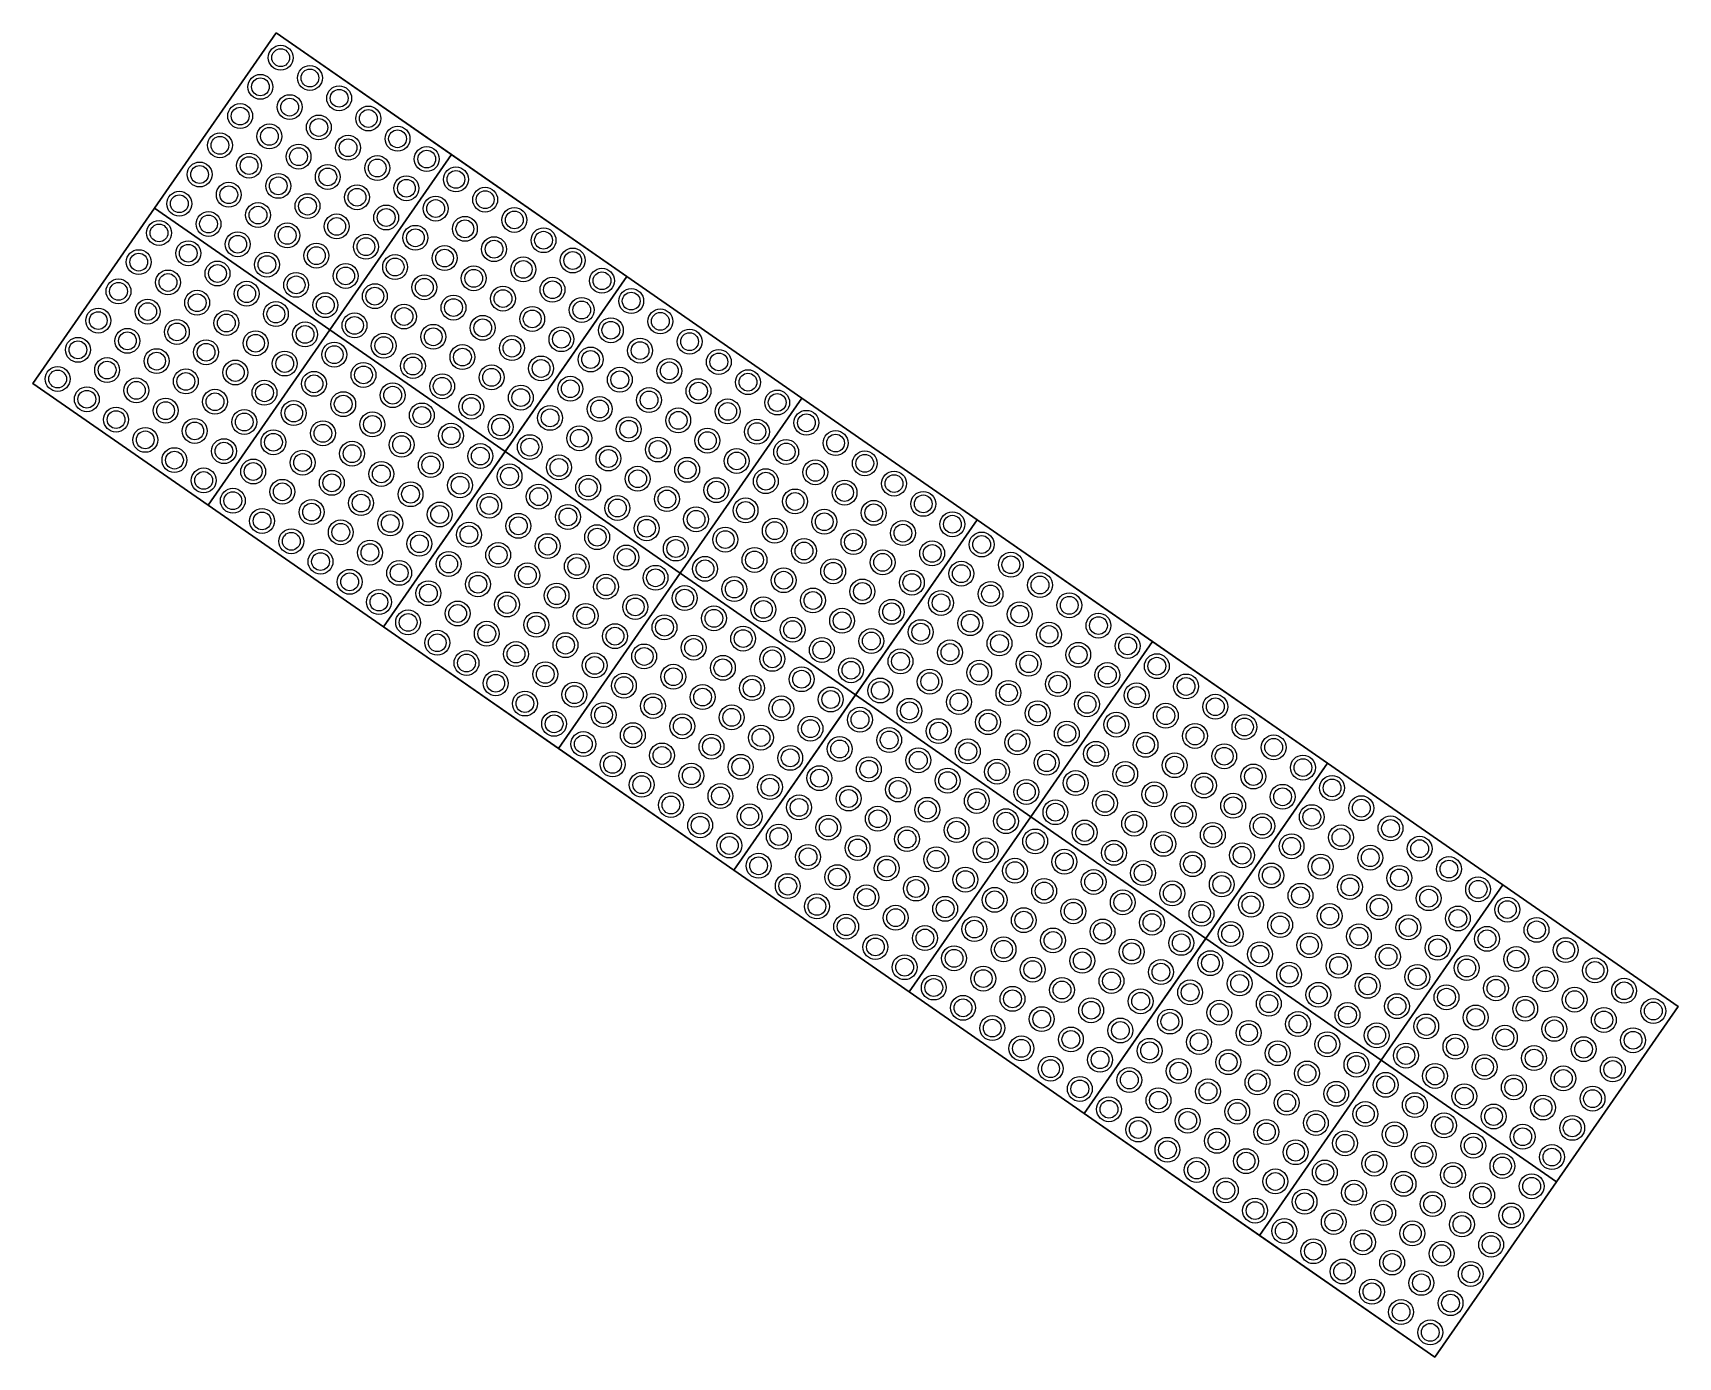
# Model space of a CAD drawing. Header units: millimetres. Extents: x 832728086 to 834530684, y 817551485 to 818349469.
# Drawn here: x 834044906 to 834047220, y 817801533 to 817803395 of the extents above; entities that cross this region are included whole.
import ezdxf

# ---------------------------------------------------------------- set-up
doc = ezdxf.new("R2010")
doc.units = ezdxf.units.MM
doc.header["$LTSCALE"] = 100
doc.layers.add('000-helpline', color=30, linetype='Continuous', lineweight=30, plot=False)
doc.layers.add('000-Tactile-l', color=8, linetype='Continuous')

# ---------------------------------------------------------------- blocks, each defined once
blk = doc.blocks.new('tactile')
at = {"layer": '000-helpline', "ltscale": 0.015}
for points in [[(834045.3048, 817803.4441), (834045.5513, 817803.273), (834045.3802, 817803.0266), (834045.1337, 817803.1977)], [(834045.5513, 817803.273), (834045.7977, 817803.1019), (834045.6266, 817802.8555), (834045.3802, 817803.0266)], [(834045.1337, 817803.1977), (834045.3802, 817803.0266), (834045.209, 817802.7802), (834044.9626, 817802.9513)], [(834045.7977, 817803.1019), (834046.0441, 817802.9308), (834045.873, 817802.6844), (834045.6266, 817802.8555)], [(834045.3802, 817803.0266), (834045.6266, 817802.8555), (834045.4555, 817802.6091), (834045.209, 817802.7802)], [(834046.0441, 817802.9308), (834046.2905, 817802.7597), (834046.1194, 817802.5133), (834045.873, 817802.6844)], [(834045.6266, 817802.8555), (834045.873, 817802.6844), (834045.7019, 817802.438), (834045.4555, 817802.6091)], [(834046.2905, 817802.7597), (834046.5369, 817802.5886), (834046.3658, 817802.3422), (834046.1194, 817802.5133)], [(834045.873, 817802.6844), (834046.1194, 817802.5133), (834045.9483, 817802.2669), (834045.7019, 817802.438)], [(834046.5369, 817802.5886), (834046.7834, 817802.4175), (834046.6123, 817802.1711), (834046.3658, 817802.3422)], [(834046.1194, 817802.5133), (834046.3658, 817802.3422), (834046.1947, 817802.0958), (834045.9483, 817802.2669)], [(834046.7834, 817802.4175), (834047.0298, 817802.2464), (834046.8587, 817802), (834046.6123, 817802.1711)], [(834046.3658, 817802.3422), (834046.6123, 817802.1711), (834046.4411, 817801.9247), (834046.1947, 817802.0958)], [(834047.0298, 817802.2464), (834047.2762, 817802.0753), (834047.1051, 817801.8289), (834046.8587, 817802)], [(834046.6123, 817802.1711), (834046.8587, 817802), (834046.6876, 817801.7536), (834046.4411, 817801.9247)], [(834046.8587, 817802), (834047.1051, 817801.8289), (834046.934, 817801.5825), (834046.6876, 817801.7536)]]:
    blk.add_lwpolyline(points, close=True, dxfattribs=at)
at = {"layer": '000-Tactile-l'}
for points in [[(834044.9626, 817802.9513), (834045.3048, 817803.4441), (834045.7977, 817803.1019), (834045.4555, 817802.6091)], [(834045.4555, 817802.6091), (834045.7977, 817803.1019), (834046.2905, 817802.7597), (834045.9483, 817802.2669)], [(834045.9483, 817802.2669), (834046.2905, 817802.7597), (834046.7834, 817802.4175), (834046.4411, 817801.9247)], [(834046.4411, 817801.9247), (834046.7834, 817802.4175), (834047.2762, 817802.0753), (834046.934, 817801.5825)]]:
    blk.add_lwpolyline(points, close=True, dxfattribs=at)
at = {"layer": '000-Tactile-l', "ltscale": 0.015}
for centre, radius in [((834045.3111, 817803.4093), 0.0175), ((834045.3111, 817803.4093), 0.0125), ((834045.2826, 817803.3683), 0.0175), ((834045.2826, 817803.3683), 0.0125), ((834045.3522, 817803.3808), 0.0175), ((834045.3522, 817803.3808), 0.0125), ((834045.3237, 817803.3398), 0.0175), ((834045.3933, 817803.3523), 0.0175), ((834045.3933, 817803.3523), 0.0125), ((834045.2541, 817803.3272), 0.0175), ((834045.2541, 817803.3272), 0.0125), ((834045.3237, 817803.3398), 0.0125), ((834045.4343, 817803.3238), 0.0175), ((834045.4343, 817803.3238), 0.0125), ((834045.2952, 817803.2987), 0.0175), ((834045.2952, 817803.2987), 0.0125), ((834045.3647, 817803.3112), 0.0175), ((834045.3647, 817803.3112), 0.0125), ((834045.4754, 817803.2953), 0.0175), ((834045.4754, 817803.2953), 0.0125), ((834045.2256, 817803.2861), 0.0175), ((834045.2256, 817803.2861), 0.0125), ((834045.3362, 817803.2702), 0.0175), ((834045.4058, 817803.2827), 0.0175), ((834045.4058, 817803.2827), 0.0125), ((834045.5165, 817803.2668), 0.0175), ((834045.197, 817803.2451), 0.0175), ((834045.2666, 817803.2576), 0.0175), ((834045.2666, 817803.2576), 0.0125), ((834045.3362, 817803.2702), 0.0125), ((834045.4469, 817803.2542), 0.0175), ((834045.4469, 817803.2542), 0.0125), ((834045.5165, 817803.2668), 0.0125), ((834045.197, 817803.2451), 0.0125), ((834045.3077, 817803.2291), 0.0175), ((834045.3077, 817803.2291), 0.0125), ((834045.3773, 817803.2417), 0.0175), ((834045.3773, 817803.2417), 0.0125), ((834045.4879, 817803.2257), 0.0175), ((834045.4879, 817803.2257), 0.0125), ((834045.5575, 817803.2382), 0.0175), ((834045.5575, 817803.2382), 0.0125), ((834045.1685, 817803.204), 0.0175), ((834045.1685, 817803.204), 0.0125), ((834045.2381, 817803.2166), 0.0175), ((834045.2381, 817803.2166), 0.0125), ((834045.3488, 817803.2006), 0.0175), ((834045.4184, 817803.2131), 0.0175), ((834045.4184, 817803.2131), 0.0125), ((834045.529, 817803.1972), 0.0175), ((834045.5986, 817803.2097), 0.0175), ((834045.5986, 817803.2097), 0.0125), ((834045.2096, 817803.1755), 0.0175), ((834045.2792, 817803.188), 0.0175), ((834045.2792, 817803.188), 0.0125), ((834045.3488, 817803.2006), 0.0125), ((834045.4594, 817803.1846), 0.0175), ((834045.4594, 817803.1846), 0.0125), ((834045.529, 817803.1972), 0.0125), ((834045.6397, 817803.1812), 0.0175), ((834045.6397, 817803.1812), 0.0125), ((834045.14, 817803.1629), 0.0175), ((834045.14, 817803.1629), 0.0125), ((834045.2096, 817803.1755), 0.0125), ((834045.3203, 817803.1595), 0.0175), ((834045.3203, 817803.1595), 0.0125), ((834045.3898, 817803.1721), 0.0175), ((834045.3898, 817803.1721), 0.0125), ((834045.5005, 817803.1561), 0.0175), ((834045.5005, 817803.1561), 0.0125), ((834045.5701, 817803.1687), 0.0175), ((834045.5701, 817803.1687), 0.0125), ((834045.6807, 817803.1527), 0.0175), ((834045.1811, 817803.1344), 0.0175), ((834045.1811, 817803.1344), 0.0125), ((834045.2507, 817803.147), 0.0175), ((834045.2507, 817803.147), 0.0125), ((834045.3613, 817803.131), 0.0175), ((834045.4309, 817803.1436), 0.0175), ((834045.4309, 817803.1436), 0.0125), ((834045.6112, 817803.1401), 0.0175), ((834045.6112, 817803.1401), 0.0125), ((834045.6807, 817803.1527), 0.0125), ((834045.1115, 817803.1219), 0.0175), ((834045.1115, 817803.1219), 0.0125), ((834045.2222, 817803.1059), 0.0175), ((834045.2917, 817803.1184), 0.0175), ((834045.2917, 817803.1184), 0.0125), ((834045.3613, 817803.131), 0.0125), ((834045.472, 817803.115), 0.0175), ((834045.472, 817803.115), 0.0125), ((834045.5416, 817803.1276), 0.0175), ((834045.5416, 817803.1276), 0.0125), ((834045.6522, 817803.1116), 0.0175), ((834045.6522, 817803.1116), 0.0125), ((834045.7218, 817803.1242), 0.0175), ((834045.7218, 817803.1242), 0.0125), ((834045.1526, 817803.0933), 0.0175), ((834045.1526, 817803.0933), 0.0125), ((834045.2222, 817803.1059), 0.0125), ((834045.3328, 817803.0899), 0.0175), ((834045.3328, 817803.0899), 0.0125), ((834045.4024, 817803.1025), 0.0175), ((834045.4024, 817803.1025), 0.0125), ((834045.5131, 817803.0865), 0.0175), ((834045.5131, 817803.0865), 0.0125), ((834045.5826, 817803.0991), 0.0175), ((834045.5826, 817803.0991), 0.0125), ((834045.6933, 817803.0831), 0.0175), ((834045.7629, 817803.0957), 0.0175), ((834045.7629, 817803.0957), 0.0125), ((834045.083, 817803.0808), 0.0175), ((834045.083, 817803.0808), 0.0125), ((834045.1936, 817803.0648), 0.0175), ((834045.1936, 817803.0648), 0.0125), ((834045.2632, 817803.0774), 0.0175), ((834045.2632, 817803.0774), 0.0125), ((834045.3739, 817803.0614), 0.0175), ((834045.4435, 817803.074), 0.0175), ((834045.4435, 817803.074), 0.0125), ((834045.6237, 817803.0706), 0.0175), ((834045.6237, 817803.0706), 0.0125), ((834045.6933, 817803.0831), 0.0125), ((834045.804, 817803.0671), 0.0175), ((834045.804, 817803.0671), 0.0125), ((834045.0545, 817803.0397), 0.0175), ((834045.124, 817803.0523), 0.0175), ((834045.124, 817803.0523), 0.0125), ((834045.2347, 817803.0363), 0.0175), ((834045.3043, 817803.0489), 0.0175), ((834045.3043, 817803.0489), 0.0125), ((834045.3739, 817803.0614), 0.0125), ((834045.4845, 817803.0454), 0.0175), ((834045.4845, 817803.0454), 0.0125), ((834045.5541, 817803.058), 0.0175), ((834045.5541, 817803.058), 0.0125), ((834045.6648, 817803.042), 0.0175), ((834045.6648, 817803.042), 0.0125), ((834045.7344, 817803.0546), 0.0175), ((834045.7344, 817803.0546), 0.0125), ((834045.845, 817803.0386), 0.0175), ((834045.0545, 817803.0397), 0.0125), ((834045.1651, 817803.0238), 0.0175), ((834045.1651, 817803.0238), 0.0125), ((834045.2347, 817803.0363), 0.0125), ((834045.3454, 817803.0203), 0.0175), ((834045.3454, 817803.0203), 0.0125), ((834045.4149, 817803.0329), 0.0175), ((834045.4149, 817803.0329), 0.0125), ((834045.5256, 817803.0169), 0.0175), ((834045.5952, 817803.0295), 0.0175), ((834045.5952, 817803.0295), 0.0125), ((834045.7059, 817803.0135), 0.0175), ((834045.7754, 817803.0261), 0.0175), ((834045.7754, 817803.0261), 0.0125), ((834045.845, 817803.0386), 0.0125), ((834045.0259, 817802.9986), 0.0175), ((834045.0259, 817802.9986), 0.0125), ((834045.0955, 817803.0112), 0.0175), ((834045.0955, 817803.0112), 0.0125), ((834045.2062, 817802.9952), 0.0175), ((834045.2062, 817802.9952), 0.0125), ((834045.2758, 817803.0078), 0.0175), ((834045.2758, 817803.0078), 0.0125), ((834045.3864, 817802.9918), 0.0175), ((834045.456, 817803.0044), 0.0175), ((834045.456, 817803.0044), 0.0125), ((834045.5256, 817803.0169), 0.0125), ((834045.6363, 817803.001), 0.0175), ((834045.6363, 817803.001), 0.0125), ((834045.7059, 817803.0135), 0.0125), ((834045.8165, 817802.9975), 0.0175), ((834045.8165, 817802.9975), 0.0125), ((834045.8861, 817803.0101), 0.0175), ((834045.8861, 817803.0101), 0.0125), ((834045.067, 817802.9701), 0.0175), ((834045.1366, 817802.9827), 0.0175), ((834045.1366, 817802.9827), 0.0125), ((834045.2473, 817802.9667), 0.0175), ((834045.3168, 817802.9793), 0.0175), ((834045.3168, 817802.9793), 0.0125), ((834045.3864, 817802.9918), 0.0125), ((834045.4971, 817802.9759), 0.0175), ((834045.4971, 817802.9759), 0.0125), ((834045.5667, 817802.9884), 0.0175), ((834045.5667, 817802.9884), 0.0125), ((834045.6773, 817802.9724), 0.0175), ((834045.6773, 817802.9724), 0.0125), ((834045.7469, 817802.985), 0.0175), ((834045.7469, 817802.985), 0.0125), ((834045.8576, 817802.969), 0.0175), ((834045.9272, 817802.9816), 0.0175), ((834045.9272, 817802.9816), 0.0125), ((834044.9974, 817802.9576), 0.0175), ((834044.9974, 817802.9576), 0.0125), ((834045.067, 817802.9701), 0.0125), ((834045.1777, 817802.9542), 0.0175), ((834045.1777, 817802.9542), 0.0125), ((834045.2473, 817802.9667), 0.0125), ((834045.3579, 817802.9508), 0.0175), ((834045.3579, 817802.9508), 0.0125), ((834045.4275, 817802.9633), 0.0175), ((834045.4275, 817802.9633), 0.0125), ((834045.5382, 817802.9473), 0.0175), ((834045.6077, 817802.9599), 0.0175), ((834045.6077, 817802.9599), 0.0125), ((834045.7184, 817802.9439), 0.0175), ((834045.788, 817802.9565), 0.0175), ((834045.788, 817802.9565), 0.0125), ((834045.8576, 817802.969), 0.0125), ((834045.9682, 817802.9531), 0.0175), ((834045.9682, 817802.9531), 0.0125), ((834045.0385, 817802.9291), 0.0175), ((834045.0385, 817802.9291), 0.0125), ((834045.1081, 817802.9416), 0.0175), ((834045.1081, 817802.9416), 0.0125), ((834045.2187, 817802.9256), 0.0175), ((834045.2187, 817802.9256), 0.0125), ((834045.2883, 817802.9382), 0.0175), ((834045.2883, 817802.9382), 0.0125), ((834045.399, 817802.9222), 0.0175), ((834045.4686, 817802.9348), 0.0175), ((834045.4686, 817802.9348), 0.0125), ((834045.5382, 817802.9473), 0.0125), ((834045.6488, 817802.9314), 0.0175), ((834045.6488, 817802.9314), 0.0125), ((834045.7184, 817802.9439), 0.0125), ((834045.8291, 817802.928), 0.0175), ((834045.8291, 817802.928), 0.0125), ((834045.8986, 817802.9405), 0.0175), ((834045.8986, 817802.9405), 0.0125), ((834046.0093, 817802.9245), 0.0175), ((834046.0093, 817802.9245), 0.0125), ((834045.0796, 817802.9005), 0.0175), ((834045.1492, 817802.9131), 0.0175), ((834045.1492, 817802.9131), 0.0125), ((834045.2598, 817802.8971), 0.0175), ((834045.3294, 817802.9097), 0.0175), ((834045.3294, 817802.9097), 0.0125), ((834045.399, 817802.9222), 0.0125), ((834045.5096, 817802.9063), 0.0175), ((834045.5096, 817802.9063), 0.0125), ((834045.5792, 817802.9188), 0.0175), ((834045.5792, 817802.9188), 0.0125), ((834045.6899, 817802.9029), 0.0175), ((834045.6899, 817802.9029), 0.0125), ((834045.7595, 817802.9154), 0.0175), ((834045.7595, 817802.9154), 0.0125), ((834045.8701, 817802.8994), 0.0175), ((834045.9397, 817802.912), 0.0175), ((834045.9397, 817802.912), 0.0125), ((834045.0796, 817802.9005), 0.0125), ((834045.1902, 817802.8846), 0.0175), ((834045.1902, 817802.8846), 0.0125), ((834045.2598, 817802.8971), 0.0125), ((834045.3705, 817802.8812), 0.0175), ((834045.3705, 817802.8812), 0.0125), ((834045.4401, 817802.8937), 0.0175), ((834045.4401, 817802.8937), 0.0125), ((834045.5507, 817802.8778), 0.0175), ((834045.6203, 817802.8903), 0.0175), ((834045.6203, 817802.8903), 0.0125), ((834045.731, 817802.8743), 0.0175), ((834045.8005, 817802.8869), 0.0175), ((834045.8005, 817802.8869), 0.0125), ((834045.8701, 817802.8994), 0.0125), ((834045.9808, 817802.8835), 0.0175), ((834045.9808, 817802.8835), 0.0125), ((834046.0504, 817802.896), 0.0175), ((834046.0504, 817802.896), 0.0125), ((834045.1206, 817802.872), 0.0175), ((834045.1206, 817802.872), 0.0125), ((834045.2313, 817802.8561), 0.0175), ((834045.2313, 817802.8561), 0.0125), ((834045.3009, 817802.8686), 0.0175), ((834045.3009, 817802.8686), 0.0125), ((834045.4115, 817802.8526), 0.0175), ((834045.4811, 817802.8652), 0.0175), ((834045.4811, 817802.8652), 0.0125), ((834045.5507, 817802.8778), 0.0125), ((834045.6614, 817802.8618), 0.0175), ((834045.6614, 817802.8618), 0.0125), ((834045.731, 817802.8743), 0.0125), ((834045.8416, 817802.8584), 0.0175), ((834045.8416, 817802.8584), 0.0125), ((834045.9112, 817802.8709), 0.0175), ((834045.9112, 817802.8709), 0.0125), ((834046.0219, 817802.855), 0.0175), ((834046.0914, 817802.8675), 0.0175), ((834046.0914, 817802.8675), 0.0125), ((834045.1617, 817802.8435), 0.0175), ((834045.1617, 817802.8435), 0.0125), ((834045.2724, 817802.8275), 0.0175), ((834045.3419, 817802.8401), 0.0175), ((834045.3419, 817802.8401), 0.0125), ((834045.4115, 817802.8526), 0.0125), ((834045.5222, 817802.8367), 0.0175), ((834045.5222, 817802.8367), 0.0125), ((834045.5918, 817802.8492), 0.0175), ((834045.5918, 817802.8492), 0.0125), ((834045.7024, 817802.8333), 0.0175), ((834045.7024, 817802.8333), 0.0125), ((834045.772, 817802.8458), 0.0175), ((834045.772, 817802.8458), 0.0125), ((834045.8827, 817802.8299), 0.0175), ((834045.9523, 817802.8424), 0.0175), ((834045.9523, 817802.8424), 0.0125), ((834046.0219, 817802.855), 0.0125), ((834046.1325, 817802.839), 0.0175), ((834046.1325, 817802.839), 0.0125), ((834045.2028, 817802.815), 0.0175), ((834045.2028, 817802.815), 0.0125), ((834045.2724, 817802.8275), 0.0125), ((834045.383, 817802.8116), 0.0175), ((834045.383, 817802.8116), 0.0125), ((834045.4526, 817802.8241), 0.0175), ((834045.4526, 817802.8241), 0.0125), ((834045.5633, 817802.8082), 0.0175), ((834045.6329, 817802.8207), 0.0175), ((834045.6329, 817802.8207), 0.0125), ((834045.7435, 817802.8048), 0.0175), ((834045.8131, 817802.8173), 0.0175), ((834045.8131, 817802.8173), 0.0125), ((834045.8827, 817802.8299), 0.0125), ((834045.9933, 817802.8139), 0.0175), ((834045.9933, 817802.8139), 0.0125), ((834046.0629, 817802.8264), 0.0175), ((834046.0629, 817802.8264), 0.0125), ((834046.1736, 817802.8105), 0.0175), ((834046.1736, 817802.8105), 0.0125), ((834045.2438, 817802.7865), 0.0175), ((834045.2438, 817802.7865), 0.0125), ((834045.3134, 817802.799), 0.0175), ((834045.3134, 817802.799), 0.0125), ((834045.4241, 817802.7831), 0.0175), ((834045.4937, 817802.7956), 0.0175), ((834045.4937, 817802.7956), 0.0125), ((834045.5633, 817802.8082), 0.0125), ((834045.6739, 817802.7922), 0.0175), ((834045.6739, 817802.7922), 0.0125), ((834045.7435, 817802.8048), 0.0125), ((834045.8542, 817802.7888), 0.0175), ((834045.8542, 817802.7888), 0.0125), ((834045.9238, 817802.8013), 0.0175), ((834045.9238, 817802.8013), 0.0125), ((834046.0344, 817802.7854), 0.0175), ((834046.104, 817802.7979), 0.0175), ((834046.104, 817802.7979), 0.0125), ((834046.2147, 817802.782), 0.0175), ((834045.2849, 817802.758), 0.0175), ((834045.3545, 817802.7705), 0.0175), ((834045.3545, 817802.7705), 0.0125), ((834045.4241, 817802.7831), 0.0125), ((834045.5347, 817802.7671), 0.0175), ((834045.5347, 817802.7671), 0.0125), ((834045.6043, 817802.7796), 0.0175), ((834045.6043, 817802.7796), 0.0125), ((834045.715, 817802.7637), 0.0175), ((834045.715, 817802.7637), 0.0125), ((834045.7846, 817802.7762), 0.0175), ((834045.7846, 817802.7762), 0.0125), ((834045.8952, 817802.7603), 0.0175), ((834045.9648, 817802.7728), 0.0175), ((834045.9648, 817802.7728), 0.0125), ((834046.0344, 817802.7854), 0.0125), ((834046.1451, 817802.7694), 0.0175), ((834046.1451, 817802.7694), 0.0125), ((834046.2147, 817802.782), 0.0125), ((834045.2849, 817802.758), 0.0125), ((834045.3956, 817802.742), 0.0175), ((834045.3956, 817802.742), 0.0125), ((834045.4652, 817802.7545), 0.0175), ((834045.4652, 817802.7545), 0.0125), ((834045.5758, 817802.7386), 0.0175), ((834045.6454, 817802.7511), 0.0175), ((834045.6454, 817802.7511), 0.0125), ((834045.7561, 817802.7352), 0.0175), ((834045.8256, 817802.7477), 0.0175), ((834045.8256, 817802.7477), 0.0125), ((834045.8952, 817802.7603), 0.0125), ((834046.0059, 817802.7443), 0.0175), ((834046.0059, 817802.7443), 0.0125), ((834046.0755, 817802.7569), 0.0175), ((834046.0755, 817802.7569), 0.0125), ((834046.1861, 817802.7409), 0.0175), ((834046.1861, 817802.7409), 0.0125), ((834046.2557, 817802.7534), 0.0175), ((834046.2557, 817802.7534), 0.0125), ((834045.326, 817802.7294), 0.0175), ((834045.326, 817802.7294), 0.0125), ((834045.4366, 817802.7135), 0.0175), ((834045.5062, 817802.726), 0.0175), ((834045.5062, 817802.726), 0.0125), ((834045.5758, 817802.7386), 0.0125), ((834045.6865, 817802.7226), 0.0175), ((834045.6865, 817802.7226), 0.0125), ((834045.7561, 817802.7352), 0.0125), ((834045.8667, 817802.7192), 0.0175), ((834045.8667, 817802.7192), 0.0125), ((834045.9363, 817802.7318), 0.0175), ((834045.9363, 817802.7318), 0.0125), ((834046.047, 817802.7158), 0.0175), ((834046.1166, 817802.7283), 0.0175), ((834046.1166, 817802.7283), 0.0125), ((834046.2272, 817802.7124), 0.0175), ((834046.2968, 817802.7249), 0.0175), ((834046.2968, 817802.7249), 0.0125), ((834045.3671, 817802.7009), 0.0175), ((834045.3671, 817802.7009), 0.0125), ((834045.4366, 817802.7135), 0.0125), ((834045.5473, 817802.6975), 0.0175), ((834045.5473, 817802.6975), 0.0125), ((834045.6169, 817802.7101), 0.0175), ((834045.6169, 817802.7101), 0.0125), ((834045.7275, 817802.6941), 0.0175), ((834045.7275, 817802.6941), 0.0125), ((834045.7971, 817802.7066), 0.0175), ((834045.7971, 817802.7066), 0.0125), ((834045.9078, 817802.6907), 0.0175), ((834045.9774, 817802.7032), 0.0175), ((834045.9774, 817802.7032), 0.0125), ((834046.047, 817802.7158), 0.0125), ((834046.1576, 817802.6998), 0.0175), ((834046.1576, 817802.6998), 0.0125), ((834046.2272, 817802.7124), 0.0125), ((834046.3379, 817802.6964), 0.0175), ((834046.3379, 817802.6964), 0.0125), ((834045.4081, 817802.6724), 0.0175), ((834045.4081, 817802.6724), 0.0125), ((834045.4777, 817802.685), 0.0175), ((834045.4777, 817802.685), 0.0125), ((834045.5884, 817802.669), 0.0175), ((834045.658, 817802.6815), 0.0175), ((834045.658, 817802.6815), 0.0125), ((834045.7686, 817802.6656), 0.0175), ((834045.8382, 817802.6781), 0.0175), ((834045.8382, 817802.6781), 0.0125), ((834045.9078, 817802.6907), 0.0125), ((834046.0184, 817802.6747), 0.0175), ((834046.0184, 817802.6747), 0.0125), ((834046.088, 817802.6873), 0.0175), ((834046.088, 817802.6873), 0.0125), ((834046.1987, 817802.6713), 0.0175), ((834046.1987, 817802.6713), 0.0125), ((834046.2683, 817802.6839), 0.0175), ((834046.2683, 817802.6839), 0.0125), ((834046.3789, 817802.6679), 0.0175), ((834045.4492, 817802.6439), 0.0175), ((834045.5188, 817802.6564), 0.0175), ((834045.5188, 817802.6564), 0.0125), ((834045.5884, 817802.669), 0.0125), ((834045.699, 817802.653), 0.0175), ((834045.699, 817802.653), 0.0125), ((834045.7686, 817802.6656), 0.0125), ((834045.8793, 817802.6496), 0.0175), ((834045.8793, 817802.6496), 0.0125), ((834045.9489, 817802.6622), 0.0175), ((834045.9489, 817802.6622), 0.0125), ((834046.0595, 817802.6462), 0.0175), ((834046.1291, 817802.6588), 0.0175), ((834046.1291, 817802.6588), 0.0125), ((834046.2398, 817802.6428), 0.0175), ((834046.3093, 817802.6553), 0.0175), ((834046.3093, 817802.6553), 0.0125), ((834046.3789, 817802.6679), 0.0125), ((834045.4492, 817802.6439), 0.0125), ((834045.5599, 817802.6279), 0.0175), ((834045.5599, 817802.6279), 0.0125), ((834045.6294, 817802.6405), 0.0175), ((834045.6294, 817802.6405), 0.0125), ((834045.7401, 817802.6245), 0.0175), ((834045.7401, 817802.6245), 0.0125), ((834045.8097, 817802.6371), 0.0175), ((834045.8097, 817802.6371), 0.0125), ((834045.9203, 817802.6211), 0.0175), ((834045.9899, 817802.6336), 0.0175), ((834045.9899, 817802.6336), 0.0125), ((834046.0595, 817802.6462), 0.0125), ((834046.1702, 817802.6302), 0.0175), ((834046.1702, 817802.6302), 0.0125), ((834046.2398, 817802.6428), 0.0125), ((834046.3504, 817802.6268), 0.0175), ((834046.3504, 817802.6268), 0.0125), ((834046.42, 817802.6394), 0.0175), ((834046.42, 817802.6394), 0.0125), ((834045.4903, 817802.6154), 0.0175), ((834045.4903, 817802.6154), 0.0125), ((834045.6009, 817802.5994), 0.0175), ((834045.6705, 817802.612), 0.0175), ((834045.6705, 817802.612), 0.0125), ((834045.7812, 817802.596), 0.0175), ((834045.8508, 817802.6085), 0.0175), ((834045.8508, 817802.6085), 0.0125), ((834045.9203, 817802.6211), 0.0125), ((834046.031, 817802.6051), 0.0175), ((834046.031, 817802.6051), 0.0125), ((834046.1006, 817802.6177), 0.0175), ((834046.1006, 817802.6177), 0.0125), ((834046.2112, 817802.6017), 0.0175), ((834046.2112, 817802.6017), 0.0125), ((834046.2808, 817802.6143), 0.0175), ((834046.2808, 817802.6143), 0.0125), ((834046.3915, 817802.5983), 0.0175), ((834046.4611, 817802.6109), 0.0175), ((834046.4611, 817802.6109), 0.0125), ((834045.5313, 817802.5868), 0.0175), ((834045.5313, 817802.5868), 0.0125), ((834045.6009, 817802.5994), 0.0125), ((834045.7116, 817802.5834), 0.0175), ((834045.7116, 817802.5834), 0.0125), ((834045.7812, 817802.596), 0.0125), ((834045.8918, 817802.58), 0.0175), ((834045.8918, 817802.58), 0.0125), ((834045.9614, 817802.5926), 0.0175), ((834045.9614, 817802.5926), 0.0125), ((834046.0721, 817802.5766), 0.0175), ((834046.1417, 817802.5892), 0.0175), ((834046.1417, 817802.5892), 0.0125), ((834046.2523, 817802.5732), 0.0175), ((834046.3219, 817802.5858), 0.0175), ((834046.3219, 817802.5858), 0.0125), ((834046.3915, 817802.5983), 0.0125), ((834046.5021, 817802.5823), 0.0175), ((834046.5021, 817802.5823), 0.0125), ((834045.5724, 817802.5583), 0.0175), ((834045.5724, 817802.5583), 0.0125), ((834045.642, 817802.5709), 0.0175), ((834045.642, 817802.5709), 0.0125), ((834045.7526, 817802.5549), 0.0175), ((834045.7526, 817802.5549), 0.0125), ((834045.8222, 817802.5675), 0.0175), ((834045.8222, 817802.5675), 0.0125), ((834045.9329, 817802.5515), 0.0175), ((834046.0025, 817802.5641), 0.0175), ((834046.0025, 817802.5641), 0.0125), ((834046.0721, 817802.5766), 0.0125), ((834046.1827, 817802.5606), 0.0175), ((834046.1827, 817802.5606), 0.0125), ((834046.2523, 817802.5732), 0.0125), ((834046.363, 817802.5572), 0.0175), ((834046.363, 817802.5572), 0.0125), ((834046.4326, 817802.5698), 0.0175), ((834046.4326, 817802.5698), 0.0125), ((834046.5432, 817802.5538), 0.0175), ((834045.6135, 817802.5298), 0.0175), ((834045.6831, 817802.5424), 0.0175), ((834045.6831, 817802.5424), 0.0125), ((834045.7937, 817802.5264), 0.0175), ((834045.8633, 817802.539), 0.0175), ((834045.8633, 817802.539), 0.0125), ((834045.9329, 817802.5515), 0.0125), ((834046.0436, 817802.5355), 0.0175), ((834046.0436, 817802.5355), 0.0125), ((834046.1131, 817802.5481), 0.0175), ((834046.1131, 817802.5481), 0.0125), ((834046.2238, 817802.5321), 0.0175), ((834046.2238, 817802.5321), 0.0125), ((834046.2934, 817802.5447), 0.0175), ((834046.2934, 817802.5447), 0.0125), ((834046.404, 817802.5287), 0.0175), ((834046.4736, 817802.5413), 0.0175), ((834046.4736, 817802.5413), 0.0125), ((834046.5432, 817802.5538), 0.0125), ((834045.6135, 817802.5298), 0.0125), ((834045.7241, 817802.5138), 0.0175), ((834045.7241, 817802.5138), 0.0125), ((834045.7937, 817802.5264), 0.0125), ((834045.9044, 817802.5104), 0.0175), ((834045.9044, 817802.5104), 0.0125), ((834045.974, 817802.523), 0.0175), ((834045.974, 817802.523), 0.0125), ((834046.0846, 817802.507), 0.0175), ((834046.1542, 817802.5196), 0.0175), ((834046.1542, 817802.5196), 0.0125), ((834046.2649, 817802.5036), 0.0175), ((834046.3345, 817802.5162), 0.0175), ((834046.3345, 817802.5162), 0.0125), ((834046.404, 817802.5287), 0.0125), ((834046.5147, 817802.5127), 0.0175), ((834046.5147, 817802.5127), 0.0125), ((834046.5843, 817802.5253), 0.0175), ((834046.5843, 817802.5253), 0.0125), ((834045.6545, 817802.5013), 0.0175), ((834045.6545, 817802.5013), 0.0125), ((834045.7652, 817802.4853), 0.0175), ((834045.7652, 817802.4853), 0.0125), ((834045.8348, 817802.4979), 0.0175), ((834045.8348, 817802.4979), 0.0125), ((834045.9454, 817802.4819), 0.0175), ((834046.015, 817802.4945), 0.0175), ((834046.015, 817802.4945), 0.0125), ((834046.0846, 817802.507), 0.0125), ((834046.1953, 817802.4911), 0.0175), ((834046.1953, 817802.4911), 0.0125), ((834046.2649, 817802.5036), 0.0125), ((834046.3755, 817802.4876), 0.0175), ((834046.3755, 817802.4876), 0.0125), ((834046.4451, 817802.5002), 0.0175), ((834046.4451, 817802.5002), 0.0125), ((834046.5558, 817802.4842), 0.0175), ((834046.6254, 817802.4968), 0.0175), ((834046.6254, 817802.4968), 0.0125), ((834045.6956, 817802.4728), 0.0175), ((834045.6956, 817802.4728), 0.0125), ((834045.8063, 817802.4568), 0.0175), ((834045.8759, 817802.4694), 0.0175), ((834045.8759, 817802.4694), 0.0125), ((834045.9454, 817802.4819), 0.0125), ((834046.0561, 817802.466), 0.0175), ((834046.0561, 817802.466), 0.0125), ((834046.1257, 817802.4785), 0.0175), ((834046.1257, 817802.4785), 0.0125), ((834046.2363, 817802.4625), 0.0175), ((834046.2363, 817802.4625), 0.0125), ((834046.3059, 817802.4751), 0.0175), ((834046.3059, 817802.4751), 0.0125), ((834046.4166, 817802.4591), 0.0175), ((834046.4862, 817802.4717), 0.0175), ((834046.4862, 817802.4717), 0.0125), ((834046.5558, 817802.4842), 0.0125), ((834046.6664, 817802.4683), 0.0175), ((834046.6664, 817802.4683), 0.0125), ((834045.7367, 817802.4443), 0.0175), ((834045.7367, 817802.4443), 0.0125), ((834045.8063, 817802.4568), 0.0125), ((834045.9169, 817802.4408), 0.0175), ((834045.9169, 817802.4408), 0.0125), ((834045.9865, 817802.4534), 0.0175), ((834045.9865, 817802.4534), 0.0125), ((834046.0972, 817802.4374), 0.0175), ((834046.1668, 817802.45), 0.0175), ((834046.1668, 817802.45), 0.0125), ((834046.2774, 817802.434), 0.0175), ((834046.347, 817802.4466), 0.0175), ((834046.347, 817802.4466), 0.0125), ((834046.4166, 817802.4591), 0.0125), ((834046.5273, 817802.4432), 0.0175), ((834046.5273, 817802.4432), 0.0125), ((834046.5968, 817802.4557), 0.0175), ((834046.5968, 817802.4557), 0.0125), ((834046.7075, 817802.4397), 0.0175), ((834046.7075, 817802.4397), 0.0125), ((834045.7778, 817802.4157), 0.0175), ((834045.7778, 817802.4157), 0.0125), ((834045.8473, 817802.4283), 0.0175), ((834045.8473, 817802.4283), 0.0125), ((834045.958, 817802.4123), 0.0175), ((834046.0276, 817802.4249), 0.0175), ((834046.0276, 817802.4249), 0.0125), ((834046.0972, 817802.4374), 0.0125), ((834046.2078, 817802.4215), 0.0175), ((834046.2078, 817802.4215), 0.0125), ((834046.2774, 817802.434), 0.0125), ((834046.3881, 817802.4181), 0.0175), ((834046.3881, 817802.4181), 0.0125), ((834046.4577, 817802.4306), 0.0175), ((834046.4577, 817802.4306), 0.0125), ((834046.5683, 817802.4146), 0.0175), ((834046.6379, 817802.4272), 0.0175), ((834046.6379, 817802.4272), 0.0125), ((834046.7486, 817802.4112), 0.0175), ((834045.8884, 817802.3998), 0.0175), ((834045.8884, 817802.3998), 0.0125), ((834045.958, 817802.4123), 0.0125), ((834046.0687, 817802.3964), 0.0175), ((834046.0687, 817802.3964), 0.0125), ((834046.1382, 817802.4089), 0.0175), ((834046.1382, 817802.4089), 0.0125), ((834046.2489, 817802.393), 0.0175), ((834046.2489, 817802.393), 0.0125), ((834046.3185, 817802.4055), 0.0175), ((834046.3185, 817802.4055), 0.0125), ((834046.4291, 817802.3895), 0.0175), ((834046.4987, 817802.4021), 0.0175), ((834046.4987, 817802.4021), 0.0125), ((834046.5683, 817802.4146), 0.0125), ((834046.679, 817802.3987), 0.0175), ((834046.679, 817802.3987), 0.0125), ((834046.7486, 817802.4112), 0.0125), ((834045.8188, 817802.3872), 0.0175), ((834045.8188, 817802.3872), 0.0125), ((834045.9295, 817802.3713), 0.0175), ((834045.9295, 817802.3713), 0.0125), ((834045.9991, 817802.3838), 0.0175), ((834045.9991, 817802.3838), 0.0125), ((834046.1097, 817802.3678), 0.0175), ((834046.1793, 817802.3804), 0.0175), ((834046.1793, 817802.3804), 0.0125), ((834046.29, 817802.3644), 0.0175), ((834046.3596, 817802.377), 0.0175), ((834046.3596, 817802.377), 0.0125), ((834046.4291, 817802.3895), 0.0125), ((834046.5398, 817802.3736), 0.0175), ((834046.5398, 817802.3736), 0.0125), ((834046.6094, 817802.3861), 0.0175), ((834046.6094, 817802.3861), 0.0125), ((834046.72, 817802.3702), 0.0175), ((834046.72, 817802.3702), 0.0125), ((834046.7896, 817802.3827), 0.0175), ((834046.7896, 817802.3827), 0.0125), ((834045.8599, 817802.3587), 0.0175), ((834045.8599, 817802.3587), 0.0125), ((834045.9706, 817802.3427), 0.0175), ((834046.0401, 817802.3553), 0.0175), ((834046.0401, 817802.3553), 0.0125), ((834046.1097, 817802.3678), 0.0125), ((834046.2204, 817802.3519), 0.0175), ((834046.2204, 817802.3519), 0.0125), ((834046.29, 817802.3644), 0.0125), ((834046.4006, 817802.3485), 0.0175), ((834046.4006, 817802.3485), 0.0125), ((834046.4702, 817802.361), 0.0175), ((834046.4702, 817802.361), 0.0125), ((834046.5809, 817802.3451), 0.0175), ((834046.6505, 817802.3576), 0.0175), ((834046.6505, 817802.3576), 0.0125), ((834046.7611, 817802.3416), 0.0175), ((834046.8307, 817802.3542), 0.0175), ((834046.8307, 817802.3542), 0.0125), ((834045.901, 817802.3302), 0.0175), ((834045.901, 817802.3302), 0.0125), ((834045.9706, 817802.3427), 0.0125), ((834046.0812, 817802.3268), 0.0175), ((834046.0812, 817802.3268), 0.0125), ((834046.1508, 817802.3393), 0.0175), ((834046.1508, 817802.3393), 0.0125), ((834046.2615, 817802.3234), 0.0175), ((834046.2615, 817802.3234), 0.0125), ((834046.331, 817802.3359), 0.0175), ((834046.331, 817802.3359), 0.0125), ((834046.4417, 817802.32), 0.0175), ((834046.5113, 817802.3325), 0.0175), ((834046.5113, 817802.3325), 0.0125), ((834046.5809, 817802.3451), 0.0125), ((834046.6915, 817802.3291), 0.0175), ((834046.6915, 817802.3291), 0.0125), ((834046.7611, 817802.3416), 0.0125), ((834046.8718, 817802.3257), 0.0175), ((834046.8718, 817802.3257), 0.0125), ((834045.942, 817802.3017), 0.0175), ((834045.942, 817802.3017), 0.0125), ((834046.0116, 817802.3142), 0.0175), ((834046.0116, 817802.3142), 0.0125), ((834046.1223, 817802.2983), 0.0175), ((834046.1919, 817802.3108), 0.0175), ((834046.1919, 817802.3108), 0.0125), ((834046.3025, 817802.2948), 0.0175), ((834046.3721, 817802.3074), 0.0175), ((834046.3721, 817802.3074), 0.0125), ((834046.4417, 817802.32), 0.0125), ((834046.5524, 817802.304), 0.0175), ((834046.5524, 817802.304), 0.0125), ((834046.6219, 817802.3165), 0.0175), ((834046.6219, 817802.3165), 0.0125), ((834046.7326, 817802.3006), 0.0175), ((834046.7326, 817802.3006), 0.0125), ((834046.8022, 817802.3131), 0.0175), ((834046.8022, 817802.3131), 0.0125), ((834046.9128, 817802.2972), 0.0175), ((834045.9831, 817802.2732), 0.0175), ((834046.0527, 817802.2857), 0.0175), ((834046.0527, 817802.2857), 0.0125), ((834046.1223, 817802.2983), 0.0125), ((834046.2329, 817802.2823), 0.0175), ((834046.2329, 817802.2823), 0.0125), ((834046.3025, 817802.2948), 0.0125), ((834046.4132, 817802.2789), 0.0175), ((834046.4132, 817802.2789), 0.0125), ((834046.4828, 817802.2914), 0.0175), ((834046.4828, 817802.2914), 0.0125), ((834046.5934, 817802.2755), 0.0175), ((834046.663, 817802.288), 0.0175), ((834046.663, 817802.288), 0.0125), ((834046.7737, 817802.2721), 0.0175), ((834046.8433, 817802.2846), 0.0175), ((834046.8433, 817802.2846), 0.0125), ((834046.9128, 817802.2972), 0.0125), ((834045.9831, 817802.2732), 0.0125), ((834046.0938, 817802.2572), 0.0175), ((834046.0938, 817802.2572), 0.0125), ((834046.1633, 817802.2697), 0.0175), ((834046.1633, 817802.2697), 0.0125), ((834046.274, 817802.2538), 0.0175), ((834046.274, 817802.2538), 0.0125), ((834046.3436, 817802.2663), 0.0175), ((834046.3436, 817802.2663), 0.0125), ((834046.4543, 817802.2504), 0.0175), ((834046.5238, 817802.2629), 0.0175), ((834046.5238, 817802.2629), 0.0125), ((834046.5934, 817802.2755), 0.0125), ((834046.7041, 817802.2595), 0.0175), ((834046.7041, 817802.2595), 0.0125), ((834046.7737, 817802.2721), 0.0125), ((834046.8843, 817802.2561), 0.0175), ((834046.8843, 817802.2561), 0.0125), ((834046.9539, 817802.2686), 0.0175), ((834046.9539, 817802.2686), 0.0125), ((834046.0242, 817802.2446), 0.0175), ((834046.0242, 817802.2446), 0.0125), ((834046.1348, 817802.2287), 0.0175), ((834046.2044, 817802.2412), 0.0175), ((834046.2044, 817802.2412), 0.0125), ((834046.3847, 817802.2378), 0.0175), ((834046.3847, 817802.2378), 0.0125), ((834046.4543, 817802.2504), 0.0125), ((834046.5649, 817802.2344), 0.0175), ((834046.5649, 817802.2344), 0.0125), ((834046.6345, 817802.247), 0.0175), ((834046.6345, 817802.247), 0.0125), ((834046.7452, 817802.231), 0.0175), ((834046.7452, 817802.231), 0.0125), ((834046.8147, 817802.2435), 0.0175), ((834046.8147, 817802.2435), 0.0125), ((834046.9254, 817802.2276), 0.0175), ((834046.995, 817802.2401), 0.0175), ((834046.995, 817802.2401), 0.0125), ((834046.0652, 817802.2161), 0.0175), ((834046.0652, 817802.2161), 0.0125), ((834046.1348, 817802.2287), 0.0125), ((834046.2455, 817802.2127), 0.0175), ((834046.2455, 817802.2127), 0.0125), ((834046.3151, 817802.2253), 0.0175), ((834046.3151, 817802.2253), 0.0125), ((834046.4257, 817802.2093), 0.0175), ((834046.4257, 817802.2093), 0.0125), ((834046.4953, 817802.2218), 0.0175), ((834046.4953, 817802.2218), 0.0125), ((834046.606, 817802.2059), 0.0175), ((834046.6756, 817802.2184), 0.0175), ((834046.6756, 817802.2184), 0.0125), ((834046.7862, 817802.2025), 0.0175), ((834046.8558, 817802.215), 0.0175), ((834046.8558, 817802.215), 0.0125), ((834046.9254, 817802.2276), 0.0125), ((834047.0361, 817802.2116), 0.0175), ((834047.0361, 817802.2116), 0.0125), ((834046.1063, 817802.1876), 0.0175), ((834046.1063, 817802.1876), 0.0125), ((834046.1759, 817802.2002), 0.0175), ((834046.1759, 817802.2002), 0.0125), ((834046.2866, 817802.1842), 0.0175), ((834046.2866, 817802.1842), 0.0125), ((834046.3561, 817802.1967), 0.0175), ((834046.3561, 817802.1967), 0.0125), ((834046.4668, 817802.1808), 0.0175), ((834046.5364, 817802.1933), 0.0175), ((834046.5364, 817802.1933), 0.0125), ((834046.606, 817802.2059), 0.0125), ((834046.7166, 817802.1899), 0.0175), ((834046.7166, 817802.1899), 0.0125), ((834046.7862, 817802.2025), 0.0125), ((834046.8969, 817802.1865), 0.0175), ((834046.8969, 817802.1865), 0.0125), ((834046.9665, 817802.1991), 0.0175), ((834046.9665, 817802.1991), 0.0125), ((834047.0771, 817802.1831), 0.0175), ((834046.1474, 817802.1591), 0.0175), ((834046.217, 817802.1716), 0.0175), ((834046.217, 817802.1716), 0.0125), ((834046.3972, 817802.1682), 0.0175), ((834046.3972, 817802.1682), 0.0125), ((834046.4668, 817802.1808), 0.0125), ((834046.5775, 817802.1648), 0.0175), ((834046.5775, 817802.1648), 0.0125), ((834046.647, 817802.1774), 0.0175), ((834046.647, 817802.1774), 0.0125), ((834046.7577, 817802.1614), 0.0175), ((834046.7577, 817802.1614), 0.0125), ((834046.8273, 817802.174), 0.0175), ((834046.8273, 817802.174), 0.0125), ((834046.938, 817802.158), 0.0175), ((834047.0075, 817802.1705), 0.0175), ((834047.0075, 817802.1705), 0.0125), ((834047.0771, 817802.1831), 0.0125), ((834046.1474, 817802.1591), 0.0125), ((834046.258, 817802.1431), 0.0175), ((834046.258, 817802.1431), 0.0125), ((834046.3276, 817802.1557), 0.0175), ((834046.3276, 817802.1557), 0.0125), ((834046.4383, 817802.1397), 0.0175), ((834046.4383, 817802.1397), 0.0125), ((834046.5079, 817802.1523), 0.0175), ((834046.5079, 817802.1523), 0.0125), ((834046.6185, 817802.1363), 0.0175), ((834046.6881, 817802.1488), 0.0175), ((834046.6881, 817802.1488), 0.0125), ((834046.7988, 817802.1329), 0.0175), ((834046.8684, 817802.1454), 0.0175), ((834046.8684, 817802.1454), 0.0125), ((834046.938, 817802.158), 0.0125), ((834047.0486, 817802.142), 0.0175), ((834047.0486, 817802.142), 0.0125), ((834047.1182, 817802.1546), 0.0175), ((834047.1182, 817802.1546), 0.0125), ((834046.1885, 817802.1306), 0.0175), ((834046.1885, 817802.1306), 0.0125), ((834046.2991, 817802.1146), 0.0175), ((834046.3687, 817802.1272), 0.0175), ((834046.3687, 817802.1272), 0.0125), ((834046.4794, 817802.1112), 0.0175), ((834046.5489, 817802.1237), 0.0175), ((834046.5489, 817802.1237), 0.0125), ((834046.6185, 817802.1363), 0.0125), ((834046.7292, 817802.1203), 0.0175), ((834046.7292, 817802.1203), 0.0125), ((834046.7988, 817802.1329), 0.0125), ((834046.9094, 817802.1169), 0.0175), ((834046.9094, 817802.1169), 0.0125), ((834046.979, 817802.1295), 0.0175), ((834046.979, 817802.1295), 0.0125), ((834047.0897, 817802.1135), 0.0175), ((834047.1593, 817802.1261), 0.0175), ((834047.1593, 817802.1261), 0.0125), ((834046.2295, 817802.102), 0.0175), ((834046.2295, 817802.102), 0.0125), ((834046.2991, 817802.1146), 0.0125), ((834046.4098, 817802.0986), 0.0175), ((834046.4098, 817802.0986), 0.0125), ((834046.4794, 817802.1112), 0.0125), ((834046.59, 817802.0952), 0.0175), ((834046.59, 817802.0952), 0.0125), ((834046.6596, 817802.1078), 0.0175), ((834046.6596, 817802.1078), 0.0125), ((834046.7703, 817802.0918), 0.0175), ((834046.7703, 817802.0918), 0.0125), ((834046.8398, 817802.1044), 0.0175), ((834046.8398, 817802.1044), 0.0125), ((834046.9505, 817802.0884), 0.0175), ((834047.0201, 817802.101), 0.0175), ((834047.0201, 817802.101), 0.0125), ((834047.0897, 817802.1135), 0.0125), ((834047.2003, 817802.0975), 0.0175), ((834047.2003, 817802.0975), 0.0125), ((834046.2706, 817802.0735), 0.0175), ((834046.2706, 817802.0735), 0.0125), ((834046.3402, 817802.0861), 0.0175), ((834046.3402, 817802.0861), 0.0125), ((834046.4508, 817802.0701), 0.0175), ((834046.4508, 817802.0701), 0.0125), ((834046.5204, 817802.0827), 0.0175), ((834046.5204, 817802.0827), 0.0125), ((834046.6311, 817802.0667), 0.0175), ((834046.7007, 817802.0793), 0.0175), ((834046.7007, 817802.0793), 0.0125), ((834046.8809, 817802.0758), 0.0175), ((834046.8809, 817802.0758), 0.0125), ((834046.9505, 817802.0884), 0.0125), ((834047.0612, 817802.0724), 0.0175), ((834047.0612, 817802.0724), 0.0125), ((834047.1307, 817802.085), 0.0175), ((834047.1307, 817802.085), 0.0125), ((834047.2414, 817802.069), 0.0175), ((834047.2414, 817802.069), 0.0125), ((834046.3117, 817802.045), 0.0175), ((834046.3813, 817802.0576), 0.0175), ((834046.3813, 817802.0576), 0.0125), ((834046.4919, 817802.0416), 0.0175), ((834046.5615, 817802.0542), 0.0175), ((834046.5615, 817802.0542), 0.0125), ((834046.6311, 817802.0667), 0.0125), ((834046.7417, 817802.0507), 0.0175), ((834046.7417, 817802.0507), 0.0125), ((834046.8113, 817802.0633), 0.0175), ((834046.8113, 817802.0633), 0.0125), ((834046.922, 817802.0473), 0.0175), ((834046.922, 817802.0473), 0.0125), ((834046.9916, 817802.0599), 0.0175), ((834046.9916, 817802.0599), 0.0125), ((834047.1022, 817802.0439), 0.0175), ((834047.1718, 817802.0565), 0.0175), ((834047.1718, 817802.0565), 0.0125), ((834046.3117, 817802.045), 0.0125), ((834046.4223, 817802.029), 0.0175), ((834046.4223, 817802.029), 0.0125), ((834046.4919, 817802.0416), 0.0125), ((834046.6026, 817802.0256), 0.0175), ((834046.6026, 817802.0256), 0.0125), ((834046.6722, 817802.0382), 0.0175), ((834046.6722, 817802.0382), 0.0125), ((834046.7828, 817802.0222), 0.0175), ((834046.7828, 817802.0222), 0.0125), ((834046.8524, 817802.0348), 0.0175), ((834046.8524, 817802.0348), 0.0125), ((834046.9631, 817802.0188), 0.0175), ((834047.0326, 817802.0314), 0.0175), ((834047.0326, 817802.0314), 0.0125), ((834047.1022, 817802.0439), 0.0125), ((834047.2129, 817802.0279), 0.0175), ((834047.2129, 817802.0279), 0.0125), ((834046.3527, 817802.0165), 0.0175), ((834046.3527, 817802.0165), 0.0125), ((834046.4634, 817802.0005), 0.0175), ((834046.4634, 817802.0005), 0.0125), ((834046.533, 817802.0131), 0.0175), ((834046.533, 817802.0131), 0.0125), ((834046.6436, 817801.9971), 0.0175), ((834046.7132, 817802.0097), 0.0175), ((834046.7132, 817802.0097), 0.0125), ((834046.8935, 817802.0063), 0.0175), ((834046.8935, 817802.0063), 0.0125), ((834046.9631, 817802.0188), 0.0125), ((834047.0737, 817802.0028), 0.0175), ((834047.0737, 817802.0028), 0.0125), ((834047.1433, 817802.0154), 0.0175), ((834047.1433, 817802.0154), 0.0125), ((834046.3938, 817801.988), 0.0175), ((834046.3938, 817801.988), 0.0125), ((834046.5045, 817801.972), 0.0175), ((834046.574, 817801.9846), 0.0175), ((834046.574, 817801.9846), 0.0125), ((834046.6436, 817801.9971), 0.0125), ((834046.7543, 817801.9812), 0.0175), ((834046.7543, 817801.9812), 0.0125), ((834046.8239, 817801.9937), 0.0175), ((834046.8239, 817801.9937), 0.0125), ((834046.9345, 817801.9777), 0.0175), ((834046.9345, 817801.9777), 0.0125), ((834047.0041, 817801.9903), 0.0175), ((834047.0041, 817801.9903), 0.0125), ((834047.1148, 817801.9743), 0.0175), ((834047.1844, 817801.9869), 0.0175), ((834047.1844, 817801.9869), 0.0125), ((834046.4349, 817801.9595), 0.0175), ((834046.4349, 817801.9595), 0.0125), ((834046.5045, 817801.972), 0.0125), ((834046.6151, 817801.956), 0.0175), ((834046.6151, 817801.956), 0.0125), ((834046.6847, 817801.9686), 0.0175), ((834046.6847, 817801.9686), 0.0125), ((834046.7954, 817801.9526), 0.0175), ((834046.865, 817801.9652), 0.0175), ((834046.865, 817801.9652), 0.0125), ((834046.9756, 817801.9492), 0.0175), ((834047.0452, 817801.9618), 0.0175), ((834047.0452, 817801.9618), 0.0125), ((834047.1148, 817801.9743), 0.0125), ((834046.4759, 817801.9309), 0.0175), ((834046.4759, 817801.9309), 0.0125), ((834046.5455, 817801.9435), 0.0175), ((834046.5455, 817801.9435), 0.0125), ((834046.6562, 817801.9275), 0.0175), ((834046.7258, 817801.9401), 0.0175), ((834046.7258, 817801.9401), 0.0125), ((834046.7954, 817801.9526), 0.0125), ((834046.906, 817801.9367), 0.0175), ((834046.906, 817801.9367), 0.0125), ((834046.9756, 817801.9492), 0.0125), ((834047.0863, 817801.9333), 0.0175), ((834047.0863, 817801.9333), 0.0125), ((834047.1559, 817801.9458), 0.0175), ((834047.1559, 817801.9458), 0.0125), ((834046.517, 817801.9024), 0.0175), ((834046.5866, 817801.915), 0.0175), ((834046.5866, 817801.915), 0.0125), ((834046.6562, 817801.9275), 0.0125), ((834046.7668, 817801.9116), 0.0175), ((834046.7668, 817801.9116), 0.0125), ((834046.8364, 817801.9241), 0.0175), ((834046.8364, 817801.9241), 0.0125), ((834046.9471, 817801.9082), 0.0175), ((834046.9471, 817801.9082), 0.0125), ((834047.0167, 817801.9207), 0.0175), ((834047.0167, 817801.9207), 0.0125), ((834047.1273, 817801.9047), 0.0175), ((834046.517, 817801.9024), 0.0125), ((834046.6277, 817801.8865), 0.0175), ((834046.6277, 817801.8865), 0.0125), ((834046.6973, 817801.899), 0.0175), ((834046.6973, 817801.899), 0.0125), ((834046.8079, 817801.883), 0.0175), ((834046.8775, 817801.8956), 0.0175), ((834046.8775, 817801.8956), 0.0125), ((834046.9882, 817801.8796), 0.0175), ((834047.0577, 817801.8922), 0.0175), ((834047.0577, 817801.8922), 0.0125), ((834047.1273, 817801.9047), 0.0125), ((834046.5581, 817801.8739), 0.0175), ((834046.5581, 817801.8739), 0.0125), ((834046.6687, 817801.8579), 0.0175), ((834046.7383, 817801.8705), 0.0175), ((834046.7383, 817801.8705), 0.0125), ((834046.8079, 817801.883), 0.0125), ((834046.9186, 817801.8671), 0.0175), ((834046.9186, 817801.8671), 0.0125), ((834046.9882, 817801.8796), 0.0125), ((834047.0988, 817801.8637), 0.0175), ((834047.0988, 817801.8637), 0.0125), ((834046.5992, 817801.8454), 0.0175), ((834046.5992, 817801.8454), 0.0125), ((834046.6687, 817801.8579), 0.0125), ((834046.7794, 817801.842), 0.0175), ((834046.7794, 817801.842), 0.0125), ((834046.849, 817801.8545), 0.0175), ((834046.849, 817801.8545), 0.0125), ((834046.9596, 817801.8386), 0.0175), ((834046.9596, 817801.8386), 0.0125), ((834047.0292, 817801.8511), 0.0175), ((834047.0292, 817801.8511), 0.0125), ((834046.6402, 817801.8169), 0.0175), ((834046.6402, 817801.8169), 0.0125), ((834046.7098, 817801.8294), 0.0175), ((834046.7098, 817801.8294), 0.0125), ((834046.8205, 817801.8135), 0.0175), ((834046.8901, 817801.826), 0.0175), ((834046.8901, 817801.826), 0.0125), ((834047.0007, 817801.81), 0.0175), ((834047.0703, 817801.8226), 0.0175), ((834047.0703, 817801.8226), 0.0125), ((834046.6813, 817801.7884), 0.0175), ((834046.7509, 817801.8009), 0.0175), ((834046.7509, 817801.8009), 0.0125), ((834046.8205, 817801.8135), 0.0125), ((834046.9311, 817801.7975), 0.0175), ((834046.9311, 817801.7975), 0.0125), ((834047.0007, 817801.81), 0.0125), ((834046.6813, 817801.7884), 0.0125), ((834046.792, 817801.7724), 0.0175), ((834046.792, 817801.7724), 0.0125), ((834046.8615, 817801.7849), 0.0175), ((834046.8615, 817801.7849), 0.0125), ((834046.9722, 817801.769), 0.0175), ((834046.9722, 817801.769), 0.0125), ((834047.0418, 817801.7815), 0.0175), ((834047.0418, 817801.7815), 0.0125), ((834046.7224, 817801.7598), 0.0175), ((834046.7224, 817801.7598), 0.0125), ((834046.833, 817801.7439), 0.0175), ((834046.9026, 817801.7564), 0.0175), ((834046.9026, 817801.7564), 0.0125), ((834047.0133, 817801.7405), 0.0175), ((834046.7634, 817801.7313), 0.0175), ((834046.7634, 817801.7313), 0.0125), ((834046.833, 817801.7439), 0.0125), ((834046.9437, 817801.7279), 0.0175), ((834046.9437, 817801.7279), 0.0125), ((834047.0133, 817801.7405), 0.0125), ((834046.8045, 817801.7028), 0.0175), ((834046.8045, 817801.7028), 0.0125), ((834046.8741, 817801.7154), 0.0175), ((834046.8741, 817801.7154), 0.0125), ((834046.9847, 817801.6994), 0.0175), ((834046.9847, 817801.6994), 0.0125), ((834046.8456, 817801.6743), 0.0175), ((834046.9152, 817801.6868), 0.0175), ((834046.9152, 817801.6868), 0.0125), ((834046.8456, 817801.6743), 0.0125), ((834046.9562, 817801.6583), 0.0175), ((834046.9562, 817801.6583), 0.0125), ((834046.8866, 817801.6458), 0.0175), ((834046.8866, 817801.6458), 0.0125), ((834046.9277, 817801.6172), 0.0175), ((834046.9277, 817801.6172), 0.0125)]:
    blk.add_circle(centre, radius, dxfattribs=at)

msp = doc.modelspace()

# ---------------------------------------------------------------- block references
at = {"layer": '000-Tactile-l', "xscale": 1000, "yscale": 1000, "zscale": 1000}
msp.add_blockref('tactile', (-56.4905, -49.2817, -0.0703), dxfattribs=at)

doc.saveas('drawing.dxf')
